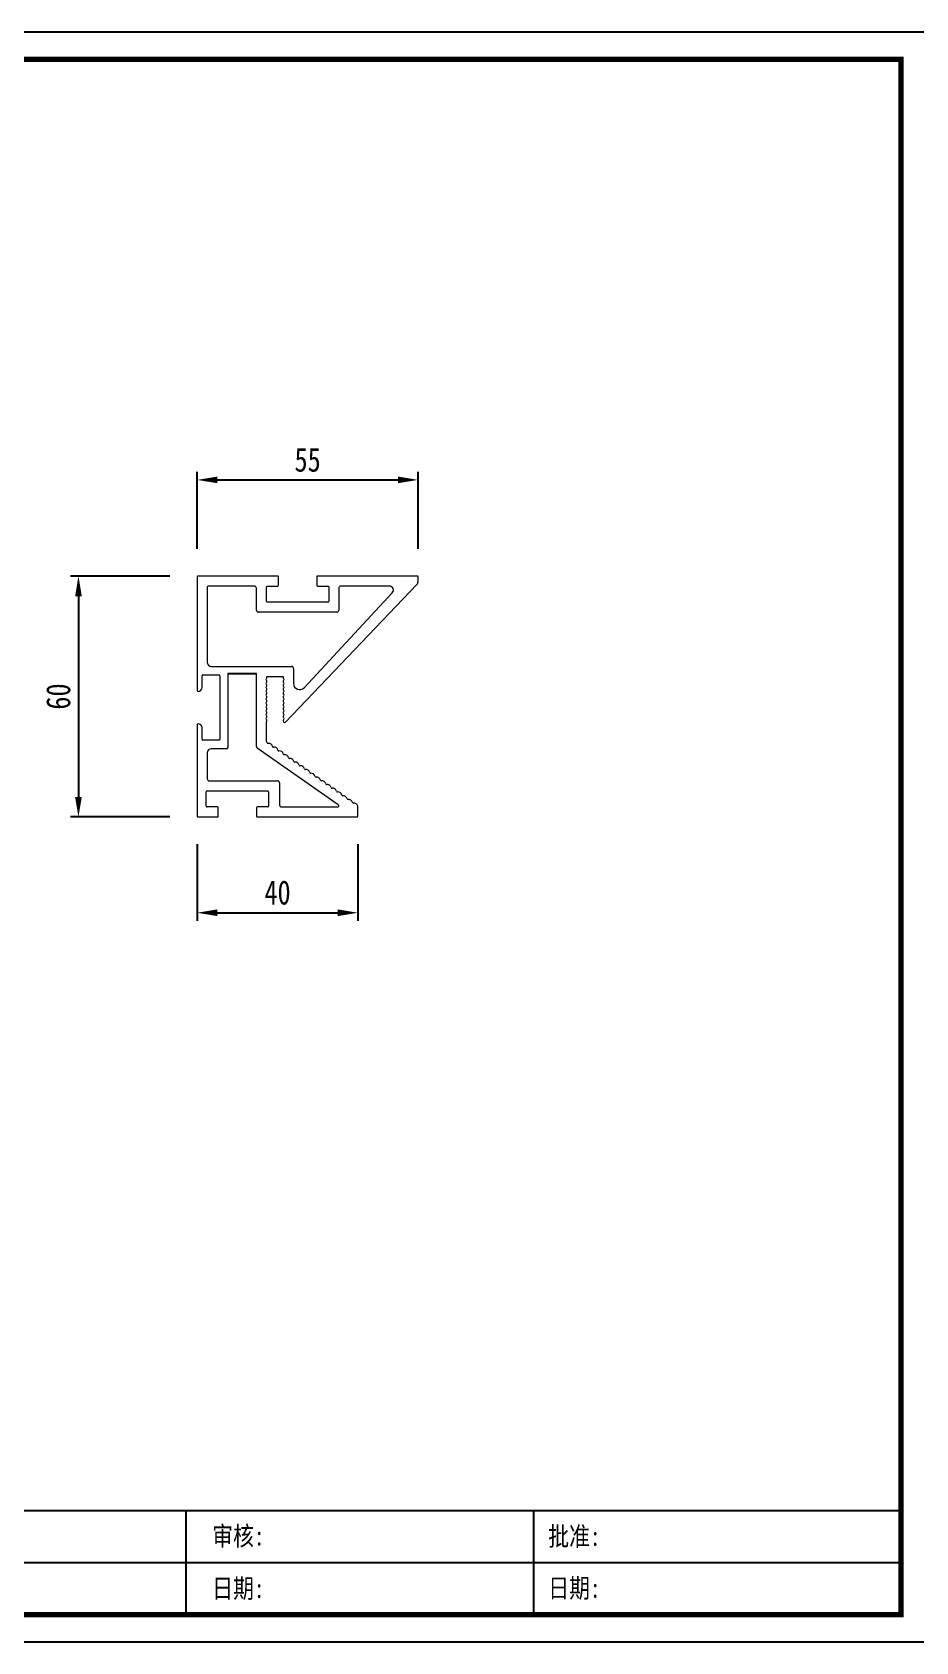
# Model space of a CAD drawing. Header units: millimetres. Extents: x 0 to 1097966, y -63096 to 223085.
# Drawn here: x 338329.1 to 338549.2, y -58528.9 to -58128 of the extents above; entities that cross this region are included whole.
import ezdxf

# ---------------------------------------------------------------- set-up
doc = ezdxf.new("R2010")
doc.units = ezdxf.units.MM
doc.layers.add('7 主线', color=7, linetype='Continuous', lineweight=25)
doc.layers.add('DZ-文字说明', color=1, linetype='Continuous')
doc.styles.add('DZ-宋体2.5', font='', dxfattribs={"width": 0.8, "height": 2.5})
doc.styles.add('TEXT', font='', dxfattribs={"width": 0.8})
doc.styles.get('DZ-宋体2.5').set_extended_font_data('SimSun')
doc.styles.get('TEXT').set_extended_font_data('SimSun')
doc.dimstyles.new('副本 (2) (2) ISO-25', dxfattribs={"dimtxt": 18, "dimasz": 13, "dimexe": 6, "dimexo": 12, "dimgap": 6, "dimtad": 1, "dimtxsty": 'TEXT', "dimcen": 2.5, "dimclrd": 5, "dimclre": 5, "dimclrt": 5, "dimadec": 0, "dimazin": 0, "dimtfac": 1, "dimtmove": 0, "dimatfit": 3, "dimldrblk": 'BOXFILLED', "dimfxl": 1.25, "dimarcsym": 0})

# ---------------------------------------------------------------- blocks, each defined once
blk = doc.blocks.new('*D935')
at = {"color": 5, "lineweight": -2, "transparency": 16777216}
for p, q in [((338363.39, -58263.46), (338338.6, -58263.46)), ((338340.6, -58268.46), (338340.6, -58318.46)), ((338363.39, -58323.46), (338338.6, -58323.46))]:
    blk.add_line(p, q, dxfattribs=at)
at = {"color": 5, "transparency": 16777216}
for points in [[(338339.77, -58268.46), (338341.43, -58268.46), (338340.6, -58263.46)], [(338339.77, -58318.46), (338341.43, -58318.46), (338340.6, -58323.46)]]:
    blk.add_solid(points, dxfattribs=at)
at = {"layer": 'Defpoints', "color": 0, "transparency": 16777216}
for p in [(338370.39, -58263.46), (338340.6, -58323.46), (338370.39, -58323.46)]:
    blk.add_point(p, dxfattribs=at)
at = {"color": 5, "transparency": 16777216, "insert": (338335.6, -58293.46), "char_height": 6, "attachment_point": 5, "rotation": 90, "style": 'TEXT'}
blk.add_mtext('60', dxfattribs=at)
blk = doc.blocks.new('_BoxFilled')
at = {"color": 0, "linetype": 'ByBlock', "lineweight": -2}
blk.add_line((-0.5, 0), (-1, 0), dxfattribs=at)
at = {"color": 0, "linetype": 'ByBlock'}
blk.add_solid([(-0.5, 0.5), (0.5, 0.5), (-0.5, -0.5), (0.5, -0.5)], dxfattribs=at)
blk = doc.blocks.new('*D936')
at = {"color": 5, "lineweight": -2, "transparency": 16777216}
for p, q in [((338370.19, -58256.66), (338370.19, -58237.5)), ((338425.19, -58256.66), (338425.19, -58237.5)), ((338375.19, -58239.5), (338420.19, -58239.5))]:
    blk.add_line(p, q, dxfattribs=at)
at = {"color": 5, "transparency": 16777216}
for points in [[(338375.19, -58238.67), (338375.19, -58240.33), (338370.19, -58239.5)], [(338420.19, -58238.67), (338420.19, -58240.33), (338425.19, -58239.5)]]:
    blk.add_solid(points, dxfattribs=at)
at = {"layer": 'Defpoints', "color": 0, "transparency": 16777216}
for p in [(338425.19, -58239.5), (338370.19, -58263.66), (338425.19, -58263.66)]:
    blk.add_point(p, dxfattribs=at)
at = {"color": 5, "transparency": 16777216, "insert": (338397.69, -58234.5), "char_height": 6, "attachment_point": 5, "style": 'TEXT'}
blk.add_mtext('55', dxfattribs=at)
blk = doc.blocks.new('*D937')
at = {"color": 5, "lineweight": -2, "transparency": 16777216}
for p, q in [((338370.19, -58330.26), (338370.19, -58349.32)), ((338410.19, -58330.26), (338410.19, -58349.32)), ((338375.19, -58347.32), (338405.19, -58347.32))]:
    blk.add_line(p, q, dxfattribs=at)
at = {"color": 5, "transparency": 16777216}
for points in [[(338375.19, -58346.49), (338375.19, -58348.16), (338370.19, -58347.32)], [(338405.19, -58346.49), (338405.19, -58348.16), (338410.19, -58347.32)]]:
    blk.add_solid(points, dxfattribs=at)
at = {"layer": 'Defpoints', "color": 0, "transparency": 16777216}
for p in [(338370.19, -58323.26), (338410.19, -58323.26), (338410.19, -58347.32)]:
    blk.add_point(p, dxfattribs=at)
at = {"color": 5, "transparency": 16777216, "insert": (338390.19, -58342.32), "char_height": 6, "attachment_point": 5, "style": 'TEXT'}
blk.add_mtext('40', dxfattribs=at)

msp = doc.modelspace()

# ---------------------------------------------------------------- linework, layer by layer
at = {"lineweight": 0}
for p, q in [((338384.439, -58265.959), (338372.889, -58265.959)), ((338418.051, -58265.959), (338405.939, -58265.959)), ((338372.689, -58266.159), (338372.689, -58284.959)), ((338384.939, -58271.959), (338384.939, -58266.459)), ((338396.784, -58291.265), (338418.783, -58267.641)), ((338405.439, -58266.459), (338405.439, -58271.959)), ((338404.939, -58272.459), (338385.439, -58272.459)), ((338373.689, -58285.959), (338393.686, -58285.959)), ((338377.789, -58287.759), (338377.789, -58306.259)), ((338384.939, -58305.89), (338384.939, -58287.759)), ((338394.186, -58286.459), (338394.186, -58290.242)), ((338370.189, -58300.444), (338370.189, -58323.259)), ((338371.389, -58304.113), (338371.389, -58301.244)), ((338372.689, -58307.459), (338372.689, -58313.959)), ((338377.589, -58306.459), (338373.689, -58306.459)), ((338405.309, -58320.413), (338385.152, -58306.3)), ((338372.439, -58320.759), (338372.439, -58317.159)), ((338372.639, -58316.959), (338387.739, -58316.959)), ((338373.189, -58314.459), (338390.189, -58314.459)), ((338387.939, -58317.159), (338387.939, -58320.759)), ((338390.689, -58314.959), (338390.689, -58320.459)), ((338375.239, -58320.959), (338372.639, -58320.959)), ((338375.439, -58323.259), (338375.439, -58321.159)), ((338384.939, -58321.159), (338384.939, -58323.259)), ((338387.739, -58320.959), (338385.139, -58320.959)), ((338391.189, -58320.959), (338405.137, -58320.959)), ((338410.189, -58323.259), (338410.189, -58320.779)), ((338370.389, -58323.459), (338375.239, -58323.459)), ((338385.139, -58323.459), (338409.989, -58323.459))]:
    msp.add_line(p, q, dxfattribs=at)
msp.add_line((338377.789, -58287.759), (338384.939, -58287.759))
msp.add_lwpolyline([(337985.218, -58528.925), (338552.218, -58528.925), (338552.218, -58127.975), (337985.218, -58127.975)], close=True)
at = {"const_width": 1.35}
msp.add_lwpolyline([(337991.968, -58522.175), (338545.468, -58522.175), (338545.468, -58134.725), (337991.968, -58134.725)], close=True, dxfattribs=at)
at = {"lineweight": 0}
for centre, radius, start, end in [((338372.889, -58266.159), 0.2, 90, 180), ((338384.439, -58266.459), 0.5, 0, 90), ((338405.939, -58266.459), 0.5, 90, 180), ((338418.051, -58266.959), 1, 317.03938, 90), ((338385.439, -58271.959), 0.5, 180, 270), ((338404.939, -58271.959), 0.5, 270, 0), ((338373.689, -58284.959), 1, 180, 270), ((338393.686, -58286.459), 0.5, 0, 90), ((338395.686, -58290.242), 1.5, 180, 317.03938), ((338370.389, -58300.444), 0.2, 90, 180), ((338370.389, -58301.244), 1, 360, 90), ((338385.439, -58305.89), 0.5, 180, 235), ((338373.689, -58307.459), 1, 90, 180), ((338377.589, -58306.259), 0.2, 270, 0), ((338390.664, -58307.978), 0.975, 12.00753, 97.99247), ((338391.831, -58307.723), 0.22, 193.86751, 276.23042), ((338391.99, -58308.907), 0.975, 12.00753, 97.99247), ((338393.157, -58308.651), 0.22, 193.86751, 276.23042), ((338393.316, -58309.836), 0.975, 12.00753, 97.99247), ((338394.484, -58309.58), 0.22, 193.86751, 276.23042), ((338394.643, -58310.765), 0.975, 12.00753, 97.99247), ((338373.189, -58313.959), 0.5, 180, 270), ((338395.81, -58310.509), 0.22, 193.86751, 276.23042), ((338395.97, -58311.693), 0.975, 12.00753, 97.99247), ((338397.137, -58311.438), 0.22, 193.86751, 276.23042), ((338397.296, -58312.622), 0.975, 12.00753, 97.99247), ((338398.463, -58312.367), 0.22, 193.86751, 276.23042), ((338398.623, -58313.551), 0.975, 12.00753, 97.99247), ((338399.79, -58313.295), 0.22, 193.86751, 276.23042), ((338399.949, -58314.48), 0.975, 12.00753, 97.99247), ((338372.639, -58317.159), 0.2, 90, 180), ((338387.739, -58317.159), 0.2, 360, 90), ((338390.189, -58314.959), 0.5, 0, 90), ((338401.116, -58314.224), 0.22, 193.86751, 276.23042), ((338401.275, -58315.409), 0.975, 12.00753, 97.99247), ((338402.442, -58315.153), 0.22, 193.86751, 276.23042), ((338402.602, -58316.337), 0.975, 12.00753, 97.99247), ((338403.769, -58316.082), 0.22, 193.86751, 276.23042), ((338403.928, -58317.266), 0.975, 12.00753, 97.99247), ((338405.096, -58317.011), 0.22, 193.86751, 276.23042), ((338405.255, -58318.195), 0.975, 12.00753, 97.99247), ((338406.422, -58317.939), 0.22, 193.86751, 276.23042), ((338406.581, -58319.124), 0.975, 12.00753, 97.99247), ((338372.639, -58320.759), 0.2, 180, 270), ((338375.239, -58321.159), 0.2, 360, 90), ((338385.139, -58321.159), 0.2, 90, 180), ((338387.739, -58320.759), 0.2, 270, 0), ((338391.189, -58320.459), 0.5, 180, 270), ((338405.137, -58320.659), 0.3, 270, 55), ((338407.749, -58318.868), 0.22, 193.86751, 276.23042), ((338407.908, -58320.053), 0.975, 12.00753, 97.99247), ((338409.075, -58319.797), 0.22, 193.86751, 276.23042), ((338409.235, -58320.981), 0.975, 12.00753, 97.99247), ((338370.389, -58323.259), 0.2, 180, 270), ((338375.239, -58323.259), 0.2, 270, 0), ((338385.139, -58323.259), 0.2, 180, 270), ((338409.989, -58323.259), 0.2, 270, 0)]:
    msp.add_arc(centre, radius, start, end, dxfattribs=at)
at = {"layer": '7 主线', "lineweight": 0}
for p, q in [((338370.189, -58263.659), (338370.189, -58291.975)), ((338390.239, -58263.459), (338370.389, -58263.459)), ((338387.639, -58265.959), (338390.239, -58265.959)), ((338390.439, -58265.759), (338390.439, -58263.659)), ((338392.214, -58299.84), (338424.92, -58265.518)), ((338399.939, -58263.659), (338399.939, -58265.759)), ((338424.989, -58263.459), (338400.139, -58263.459)), ((338400.139, -58265.959), (338402.739, -58265.959)), ((338425.189, -58264.836), (338425.189, -58263.659)), ((338387.439, -58269.759), (338387.439, -58266.159)), ((338402.739, -58269.959), (338387.639, -58269.959)), ((338402.939, -58266.159), (338402.939, -58269.759)), ((338371.389, -58291.175), (338371.389, -58288.29)), ((338371.589, -58288.09), (338375.589, -58288.09)), ((338375.789, -58288.29), (338375.789, -58304.128)), ((338387.439, -58288.459), (338391.686, -58288.459)), ((338387.439, -58304.575), (338387.439, -58299.672)), ((338375.589, -58304.328), (338371.589, -58304.328))]:
    msp.add_line(p, q, dxfattribs=at)
for centre, radius, start, end in [((338370.389, -58263.659), 0.2, 90, 180), ((338387.639, -58266.159), 0.2, 90, 180), ((338390.239, -58263.659), 0.2, 360, 90), ((338390.239, -58265.759), 0.2, 270, 0), ((338400.139, -58263.659), 0.2, 90, 180), ((338400.139, -58265.759), 0.2, 180, 270), ((338402.739, -58266.159), 0.2, 360, 90), ((338424.189, -58264.836), 1, 317.03938, 0), ((338424.989, -58263.659), 0.2, 360, 90), ((338387.639, -58269.759), 0.2, 180, 270), ((338402.739, -58269.759), 0.2, 270, 0), ((338371.589, -58288.29), 0.2, 90, 180), ((338375.589, -58288.29), 0.2, 360, 90), ((338387.615, -58289.236), 0.3, 126, 234), ((338387.615, -58290.207), 0.3, 126, 234), ((338387.212, -58288.726), 0.35, 310.3012, 49.6988), ((338387.262, -58289.721), 0.3, 306, 54), ((338391.912, -58288.726), 0.35, 130.3012, 229.6988), ((338391.862, -58289.721), 0.3, 126, 234), ((338391.51, -58289.236), 0.3, 306, 54), ((338391.51, -58290.207), 0.3, 306, 54), ((338370.389, -58291.975), 0.2, 180, 270), ((338370.389, -58291.175), 1, 270, 0), ((338387.615, -58291.178), 0.3, 126, 234), ((338387.615, -58292.148), 0.3, 126, 234), ((338387.615, -58293.119), 0.3, 126, 234), ((338387.615, -58294.09), 0.3, 126, 234), ((338387.262, -58290.692), 0.3, 306, 54), ((338387.262, -58291.663), 0.3, 306, 54), ((338387.262, -58292.634), 0.3, 306, 54), ((338387.262, -58293.605), 0.3, 306, 54), ((338391.862, -58290.692), 0.3, 126, 234), ((338391.862, -58291.663), 0.3, 126, 234), ((338391.862, -58292.634), 0.3, 126, 234), ((338391.862, -58293.605), 0.3, 126, 234), ((338391.51, -58291.178), 0.3, 306, 54), ((338391.51, -58292.148), 0.3, 306, 54), ((338391.51, -58293.119), 0.3, 306, 54), ((338391.51, -58294.09), 0.3, 306, 54), ((338387.615, -58295.061), 0.3, 126, 234), ((338387.615, -58296.032), 0.3, 126, 234), ((338387.615, -58297.003), 0.3, 126, 234), ((338387.615, -58297.973), 0.3, 126, 234), ((338387.262, -58294.575), 0.3, 306, 54), ((338387.262, -58295.546), 0.3, 306, 54), ((338387.262, -58296.517), 0.3, 306, 54), ((338387.262, -58297.488), 0.3, 306, 54), ((338391.862, -58294.575), 0.3, 126, 234), ((338391.862, -58295.546), 0.3, 126, 234), ((338391.862, -58296.517), 0.3, 126, 234), ((338391.862, -58297.488), 0.3, 126, 234), ((338391.51, -58295.061), 0.3, 306, 54), ((338391.51, -58296.032), 0.3, 306, 54), ((338391.51, -58297.003), 0.3, 306, 54), ((338391.51, -58297.973), 0.3, 306, 54), ((338387.615, -58298.944), 0.3, 126, 234), ((338387.262, -58298.459), 0.3, 306, 54), ((338387.262, -58299.43), 0.3, 306, 54), ((338391.98, -58299.489), 0.422, 134.15646, 303.78648), ((338391.862, -58298.459), 0.3, 126, 234), ((338391.51, -58298.944), 0.3, 306, 54), ((338371.589, -58304.128), 0.2, 180, 270), ((338375.589, -58304.128), 0.2, 270, 0), ((338386.683, -58305.192), 0.975, 12.00695, 39.25569), ((338387.851, -58304.936), 0.22, 193.86751, 276.23042), ((338388.01, -58306.121), 0.975, 12.00753, 97.99247), ((338389.178, -58305.865), 0.22, 193.86751, 276.23042), ((338389.337, -58307.049), 0.975, 12.00753, 97.99247), ((338390.505, -58306.794), 0.22, 193.86751, 276.23042)]:
    msp.add_arc(centre, radius, start, end, dxfattribs=at)
at = {"layer": 'DZ-文字说明', "color": 7}
for p, q in [((338367.469, -58522.175), (338367.469, -58496.198)), ((338454.049, -58522.175), (338454.049, -58496.198)), ((338081.299, -58509.187), (338545.468, -58509.187))]:
    msp.add_line(p, q, dxfattribs=at)
msp.add_lwpolyline([(337991.968, -58496.198), (338545.468, -58496.198), (338545.468, -58522.175), (337991.968, -58522.175)], close=True, dxfattribs=at)

# ---------------------------------------------------------------- texts
at = {"style": 'DZ-宋体2.5', "width": 0.8}
for s, p in [('审核:', (338373.904, -58504.933)), ('批准:', (338457.6, -58505.012)), ('日期:', (338373.904, -58517.993)), ('日期:', (338457.6, -58517.937))]:
    msp.add_text(s, height=4.7732, dxfattribs=at).set_placement(p)

# ---------------------------------------------------------------- dimensions: what is measured, and where the dimension line sits
at = {"color": 251, "true_color": 0x636466}
for base, p1, p2, picture, middle in [((338425.189, -58239.499), (338370.189, -58263.659), (338425.189, -58263.659), '*D936', (338397.689, -58234.499)), ((338410.189, -58347.324), (338370.189, -58323.259), (338410.189, -58323.259), '*D937', (338390.189, -58342.324))]:
    dim = msp.add_linear_dim(base=base, p1=p1, p2=p2, dimstyle='副本 (2) (2) ISO-25', override={"dimtxt": 6, "dimasz": 5, "dimexe": 2, "dimexo": 7, "dimgap": 2, "dimfxl": 30, "dimfxlon": 1}, dxfattribs=at)
    dim.commit()
    dim.dimension.update_dxf_attribs({"geometry": picture, "text_midpoint": middle})
dim = msp.add_linear_dim(base=(338340.601, -58323.459), p1=(338370.389, -58263.459), p2=(338370.389, -58323.459), angle=90, dimstyle='副本 (2) (2) ISO-25', override={"dimtxt": 6, "dimasz": 5, "dimexe": 2, "dimexo": 7, "dimgap": 2, "dimfxl": 30, "dimfxlon": 1}, dxfattribs=at)
dim.commit()
dim.dimension.update_dxf_attribs({"geometry": '*D935', "text_midpoint": (338335.601, -58293.459)})

doc.saveas('drawing.dxf')
